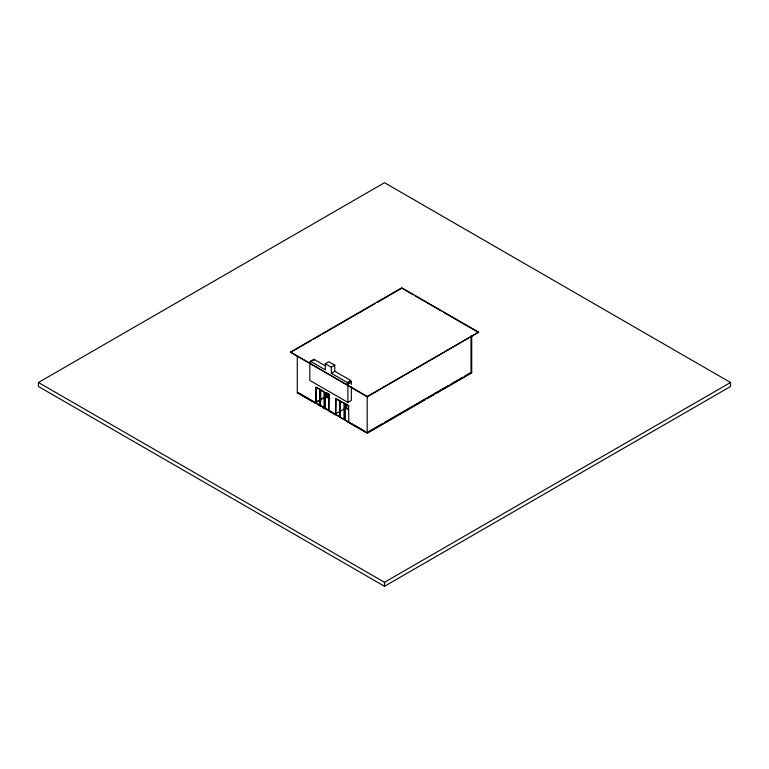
<?xml version="1.0" encoding="UTF-8"?>
<svg xmlns="http://www.w3.org/2000/svg" width="769" height="769" viewBox="0 0 769 769"><rect width="100%" height="100%" fill="white"/><g stroke="black" fill="none" stroke-linecap="round" stroke-linejoin="round"><path stroke-width="1.15" d="M38.45 382.501L384.5 182.714L730.55 382.501L730.55 386.499L384.5 586.286L38.45 386.499L38.45 382.501L384.5 582.296L730.55 382.501M290.442 352.096L401.803 287.798L478.626 332.15L367.265 396.842L290.442 352.096L367.265 396.448L478.626 332.15M290.442 352.49L311.07 340.59M313.127 339.398L320.346 335.226M322.403 334.034L374.993 303.678M377.06 302.486L401.803 288.202L413.222 294.796M351.346 386.692L351.346 400.399L347.886 402.398L309.82 380.424L309.82 362.045L310.551 362.459L310.551 361.295L314.012 359.296L325.835 366.121M309.82 362.045L312.416 360.546M325.325 363.747L328.786 361.757L334.765 365.208L334.765 371.273L350.731 380.492L350.731 381.77L347.271 383.769L347.271 382.491L331.304 373.273L331.304 367.197L325.325 363.747L325.325 369.822L310.551 361.295M331.304 367.197L334.765 365.208M331.304 373.273L334.765 371.273M315.982 387.297L320.135 389.297L319.789 405.474L319.789 389.499L315.982 387.297L315.982 403.283L316.328 387.095M320.827 389.691L320.481 405.878L320.481 389.893L323.682 391.344M324.287 392.094L324.287 408.079L324.287 392.094L320.481 389.893M324.979 392.488L324.979 408.474L324.979 392.488L329.132 394.487L328.786 410.675L328.786 394.689M347.271 382.491L350.731 380.492M315.29 402.485L319.443 400.082M321.519 398.88L325.672 396.487L329.565 398.736M315.636 402.677L326.018 396.689L326.018 393.161M347.271 383.769L347.886 384.125L351.346 382.126L351.346 384.413M329.911 398.534L326.71 397.083L326.71 392.517M335.707 398.688L339.86 400.687L339.514 416.865L339.514 400.88L335.707 398.688L335.707 414.664L336.053 398.486M340.206 401.283L344.358 403.283L340.206 401.283L340.206 417.269L340.552 401.082M364.141 430.688L344.704 419.864L344.704 403.879L347.905 405.33M344.704 403.879L348.857 405.878M335.361 414.068L345.742 408.079L348.338 409.569M348.684 409.377L346.435 408.474L346.435 403.908M348.857 421.864L348.511 406.08M367.197 432.447L382.77 423.459M384.846 422.258L448.173 385.702M450.25 384.5L462.707 377.31M464.784 376.108L471.013 372.513L471.013 336.082M471.705 372.475L367.197 432.851L297.295 392.45M425.142 399.793L367.197 433.245L367.197 396.419M427.208 398.602L434.456 394.42M436.523 393.228L471.705 372.917L471.705 336.082M415.298 295.988L441.252 310.974M443.329 312.176L478.626 332.554M313.281 360.046L314.012 360.469L314.012 359.296M350.731 381.77L351.346 382.126M326.277 392.844L329.132 394.487M297.988 392.488L329.132 410.473M329.824 410.877L344.012 419.461L344.012 403.475M315.799 403.571L297.295 392.892L297.295 356.057M317.857 404.763L320.942 406.541M322.999 407.724L325.047 408.916M329.161 411.29L331.218 412.472M333.275 413.664L335.332 414.847M347.665 421.97L366.169 432.659M384.5 582.296L384.5 586.286M347.886 384.125L347.886 402.398M346.781 404.85L346.781 408.272M345.742 404.552L345.742 408.079M345.05 403.677L345.05 419.663M327.056 393.459L327.056 396.891M325.672 392.959L325.672 396.487"/></g></svg>
